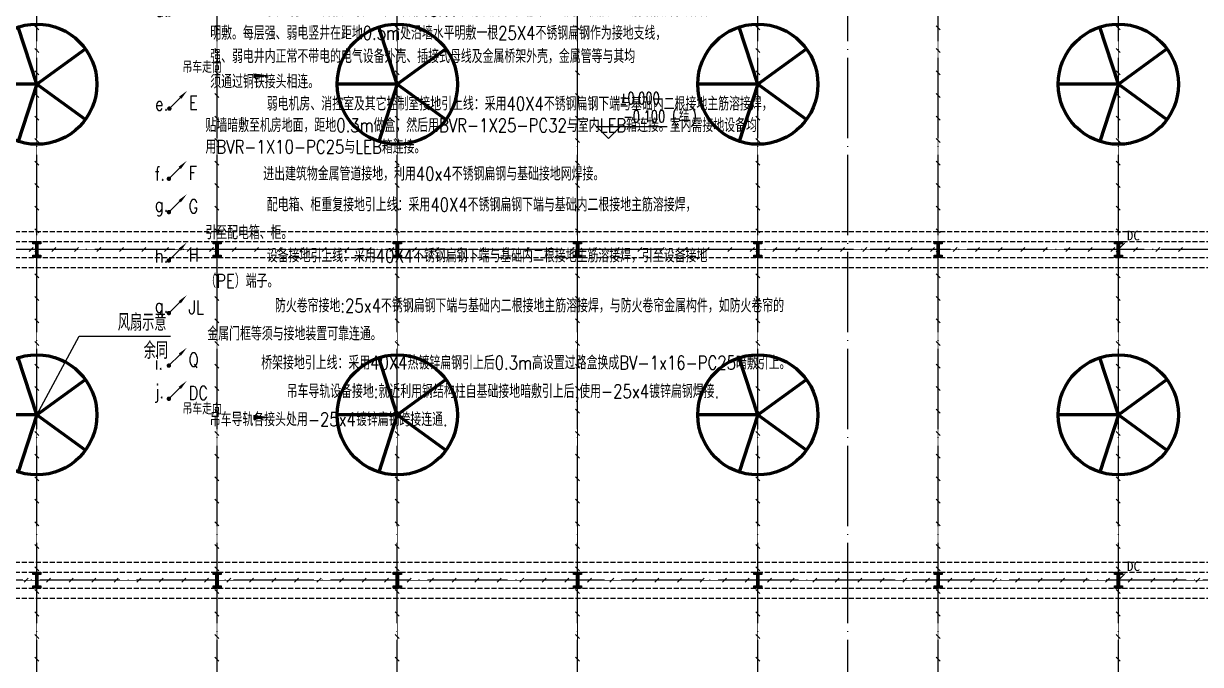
# Model space of a CAD drawing. Extents: x -1396510 to 1250330, y -1892470 to 1623980.
# Drawn here: x -192517 to -133755, y -1060315 to -1028334 of the extents above; entities that cross this region are included whole.
import ezdxf

# ---------------------------------------------------------------- set-up
doc = ezdxf.new("R2010")
doc.units = 0
doc.header["$LTSCALE"] = 1000
doc.header["$MEASUREMENT"] = 0
for name, pattern in [('CENTER2', [1.125, 0.75, -0.125, 0.125, -0.125]), ('DASH', [0.35, 0.25, -0.1]), ('DOTE', [2.42, 2, -0.2, 0.02, -0.2])]:
    doc.linetypes.add(name, pattern=pattern)
for name, color, linetype in [('A-AXIS-DOTE', 14, 'DOTE'), ('A-HATCH-2', 251, 'Continuous'), ('A-LIN-V', 9, 'Continuous'), ('A-WINDOW', 140, 'Continuous'), ('AS-COLN', 6, 'Continuous'), ('DIM_SYMB', 3, 'Continuous'), ('LWIRE', 4, 'Continuous'), ('SHTLN', 4, 'Continuous'), ('TEL_TEXT', 7, 'Continuous'), ('WIRE-接地', 4, 'Continuous'), ('建-标高', 3, 'Continuous'), ('建-箭头', 3, 'Continuous')]:
    doc.layers.add(name, color=color, linetype=linetype)
doc.layers.add('A-云线2', color=3, linetype='Continuous', plot=False)
doc.styles.add('_TCH_DIM', font='SIMPLEX', dxfattribs={"bigfont": 'GBCBIG'})
doc.styles.add('_TEL_DIM', font='SIMPLEX', dxfattribs={"width": 0.8, "height": 3.5, "bigfont": 'HZTXT'})
doc.styles.add('A-STANDARD', font='SIMPLEX', dxfattribs={"bigfont": 'GBCBIG'})
doc.styles.get("Standard").update_dxf_attribs({"font": 'gbenor.shx', "bigfont": 'gbcbig.shx'})
doc.styles.add('宋体', font='')
doc.styles.get('宋体').set_extended_font_data('SimSun')

# ---------------------------------------------------------------- blocks, each defined once
blk = doc.blocks.new('nt66')
at = {"layer": 'A-HATCH-2', "color": 8}
blk.add_lwpolyline([(-195840, 766870), (-195440, 766870), (-195440, 766758), (-195586, 766758), (-195586, 766182), (-195440, 766182), (-195440, 766070), (-195840, 766070), (-195840, 766182), (-195694, 766182), (-195694, 766758), (-195840, 766758)], close=True, dxfattribs=at)
at = {"layer": 'AS-COLN'}
blk.add_lwpolyline([(-195790, 766820), (-195490, 766820), (-195490, 766808), (-195636, 766808), (-195636, 766132), (-195490, 766132), (-195490, 766120), (-195790, 766120), (-195790, 766132), (-195644, 766132), (-195644, 766808), (-195790, 766808)], close=True, dxfattribs=at)
blk = doc.blocks.new('33333')
for p in [(3786, -93400), (12786, -93400), (21786, -93400), (30786, -93400), (39786, -93400), (48786, -93400), (57786, -93400), (3786, -109900), (12786, -109900), (21786, -109900), (30786, -109900), (39786, -109900), (48786, -109900), (57786, -109900)]:
    blk.add_blockref('nt66', p)
blk = doc.blocks.new('w42343')
at = {"layer": 'A-HATCH-2', "color": 8, "linetype": 'DASH'}
for p, q in [((-263654, 673970), (-128354, 673970)), ((-263654, 673470), (-128354, 673470)), ((-263654, 672670), (-128354, 672670)), ((-263654, 672170), (-128354, 672170)), ((-263654, 657470), (-128354, 657470)), ((-263654, 656970), (-128354, 656970)), ((-263654, 656170), (-128354, 656170)), ((-263654, 655670), (-128354, 655670))]:
    blk.add_line(p, q, dxfattribs=at)
blk = doc.blocks.new('w4324324')
at = {"layer": 'A-HATCH-2', "color": 0, "lineweight": 60}
for q in [(-1694760, 686605), (-1697614, 684532), (-1691907, 684532), (-1696524, 681178), (-1692997, 681178)]:
    blk.add_line((-1694760, 683605), q, dxfattribs=at)
blk.add_circle((-1694760, 683605), 3000, dxfattribs=at)
blk = doc.blocks.new('ner546')
at = {"layer": 'A-LIN-V', "color": 8}
for p in [(581780, -10744), (598280, -10744), (581780, -28744), (598280, -28744), (581780, -46744), (598280, -46744), (581780, -64744), (598280, -64744)]:
    blk.add_blockref('w4324324', p, dxfattribs=at)
blk = doc.blocks.new('世赫2#厂房一层0821')
at = {"layer": 'A-AXIS-DOTE', "color": 8, "ltscale": 2}
for p, q in [((93300, -87498.9), (93300, 6300)), ((102300, -87498.9), (102300, 6300)), ((111300, -87498.9), (111300, 6300)), ((120300, -87498.9), (120300, 6300)), ((129300, -87498.9), (129300, 6300)), ((133800, -87498.9), (133800, 6300)), ((138300, -87498.9), (138300, 6300)), ((147300, -87498.9), (147300, 6300)), ((163114.2, -49500), (-11095.8, -49500)), ((165204.2, -66000), (-11095.8, -66000))]:
    blk.add_line(p, q, dxfattribs=at)
at = {"layer": 'DIM_SYMB', "color": 8}
for p, q in [((93300, -57750), (95420, -53820)), ((95420, -53820), (99970, -53820))]:
    blk.add_line(p, q, dxfattribs=at)
at = {"layer": 'DIM_SYMB', "color": 8, "const_width": 100}
blk.add_lwpolyline([(93276.3, -57794, 1), (93323.7, -57706, 1)], format="xyb", close=True, dxfattribs=at)
at = {"layer": '建-标高', "color": 8}
for p, q in [((121847.8, -43960), (121247.8, -43360)), ((121247.8, -43360), (124767.8, -43360)), ((121847.8, -43960), (122447.8, -43360))]:
    blk.add_line(p, q, dxfattribs=at)
at = {"layer": '建-箭头', "color": 8}
for points in [[(98107.8, -40831.1, 0, 0, 0), (105007.8, -40831.1, 0, 240, 0), (104107.8, -40831.1, 0, 0, 0)], [(98107.8, -57876.1, 0, 0, 0), (105007.8, -57876.1, 0, 240, 0), (104107.8, -57876.1, 0, 0, 0)]]:
    blk.add_lwpolyline(points, format="xyseb", dxfattribs=at)
at = {"layer": 'A-LIN-V', "color": 8, "rotation": 90.00000000000001}
blk.add_blockref('ner546', (766160.7, 1055230), dxfattribs=at)
at = {"layer": 'A-WINDOW'}
for name in ['33333', 'w42343']:
    blk.add_blockref(name, (285154.2, -722570), dxfattribs=at)
at = {"layer": 'DIM_SYMB', "color": 7, "style": '_TCH_DIM'}
for s, p in [('风扇示意', (97343.1, -53557.5)), ('余同', (98637, -54957.5))]:
    blk.add_text(s, height=843.97, dxfattribs=at).set_placement(p)
at = {"layer": '建-标高', "color": 7, "style": 'A-STANDARD', "width": 0.705882}
for s, p in [('%%P0.000', (122387.8, -42240)), ('-0.100', (122587.8, -43150))]:
    blk.add_text(s, height=595, dxfattribs=at).set_placement(p)
at = {"layer": '建-标高', "color": 7, "style": 'A-STANDARD'}
blk.add_text('(结)', height=675.18, dxfattribs=at).set_placement((124967.8, -43150))
at = {"layer": '建-箭头', "color": 7, "style": 'A-STANDARD'}
for p in [(100570.1, -40684.2), (100570.1, -57729.2)]:
    blk.add_text('吊车走向', height=578.72, dxfattribs=at).set_placement(p)
blk = doc.blocks.new('$TelecSys$00000008')
blk.add_line((0.4, 0.4), (-0.4, -0.4))
blk = doc.blocks.new('$TelecSys$00000079')
for p, q in [((0.7, 0.7), (0, 0)), ((0.1, 0.1), (0.1, 0.1)), ((-0.1, -0.1), (-0.1, -0.1))]:
    blk.add_line(p, q)
at = {"const_width": 0.142}
blk.add_lwpolyline([(-0.07, 0, 1), (0.07, 0, 1)], format="xyb", close=True, dxfattribs=at)
blk.add_solid([(0.63, 0.77), (0.77, 0.63), (1.15, 1.15)])
at = {"width": 0.8, "flags": 9}
blk.add_attdef('A', (0, 0), '', height=0.00002, dxfattribs=at)
blk = doc.blocks.new('$TelecSys$00000081')
for p, q in [((0.104, 0.104), (0.104, 0.104)), ((-1.15, -1.15), (-0.55, -0.55)), ((-0.104, -0.104), (-0.104, -0.104))]:
    blk.add_line(p, q)
at = {"const_width": 0.142}
blk.add_lwpolyline([(0.071, 0, 1), (-0.071, 0, 1)], format="xyb", close=True, dxfattribs=at)
blk.add_solid([(-0.62, -0.48), (-0.48, -0.62), (-0.1, -0.1)])
at = {"width": 0.8, "flags": 9}
blk.add_attdef('A', (0, 0), '', height=0.00002, rotation=180, dxfattribs=at)
blk = doc.blocks.new('$TelecSys$00000080')
for p, q in [((-0.7, -0.7), (0, 0)), ((0.104, 0.104), (0.104, 0.104)), ((-0.104, -0.104), (-0.104, -0.104))]:
    blk.add_line(p, q)
at = {"const_width": 0.142}
blk.add_lwpolyline([(0.071, 0, 1), (-0.071, 0, 1)], format="xyb", close=True, dxfattribs=at)
blk.add_solid([(-0.63, -0.77), (-0.77, -0.63), (-1.15, -1.15)])
at = {"width": 0.8, "flags": 9}
blk.add_attdef('A', (0, 0), '', height=0.00002, rotation=180, dxfattribs=at)
blk = doc.blocks.new('世赫接触接地说明')
at = {"layer": 'LWIRE', "xscale": 777.14285712, "yscale": 777.14285712, "zscale": 777.14285712, "rotation": 180}
for name, p in [('$TelecSys$00000081', (1954, -18727)), ('$TelecSys$00000080', (1934, -23399)), ('$TelecSys$00000080', (1944, -25822)), ('$TelecSys$00000080', (1937, -29519)), ('$TelecSys$00000080', (1937, -34219)), ('$TelecSys$00000080', (1914, -37717)), ('$TelecSys$00000080', (1916, -39383)), ('$TelecSys$00000080', (1914, -41796)), ('$TelecSys$00000080', (1914, -44422)), ('$TelecSys$00000080', (1914, -47043)), ('$TelecSys$00000080', (1914, -48697))]:
    blk.add_blockref(name, p, dxfattribs=at)
at = {"layer": 'TEL_TEXT', "style": '_TEL_DIM', "width": 0.8}
for s, height, p in [('基础接地平面图说明：', 877.5, (1142, -2537)), ('1. 图中点划粗线表示接地装置，沉降缝处接地装置须做好跨接，做法如下：', 682.5, (1142, -3610)), ('（1）.接地极：利用建筑物基础底梁的上下两层钢筋中的两根主筋通长连接形成的基础接地网；', 682.5, (1142, -4775)), ('引下线对应的承台和桩内主筋应可靠焊接，用做垂直接地体。钢筋之间的连接', 682.5, (4836, -5950)), ('（除注明外）采用土建施工的绑扎法、螺丝、对焊或搭焊连接，构件之间必须', 682.5, (4836, -7040)), ('连接成电气通路。', 682.5, (4836, -8207)), ('（2）.测试点：引下线上端与接闪带焊接，下端与接地极焊接在底层距室外地面0.5米处设置墙', 682.5, (1142, -9310)), ('外接地检测点，做法参见国家建筑标准图集08D800-8《民用建筑电气设计与', 682.5, (4936, -10377)), ('施工－防雷与接地》114页。', 682.5, (4936, -11609)), ('（3）.室外接地凡焊接处均应刷沥青防腐。', 682.5, (1142, -12712)), ('2. 部分引下线在距室外地坪下0.8米处，采用40X4不锈钢扁钢与其焊接，并甩出1.5米待用。', 682.5, (1142, -13980)), ('3. 地梁不环通处，应增设接地导体与地梁钢筋焊接连通。当接地导体在基础底板内敷设时', 682.5, (1142, -15150)), ('采用40X4热镀锌扁钢，在土壤内敷设时采用40X4不锈钢扁钢。', 682.5, (1742, -16250)), ('4. 各种接地引线的做法规定如下：', 682.5, (1142, -17603)), ('a.            接闪引下线：带★号处为接闪测试点，距地0.5m，做法如下：', 680, (1243, -18825)), ('A', 680, (2933, -18776)), ('利用建筑物钢筋混凝土柱子或剪力墙内两根Φ16及以上主筋通长连接作为引下线，引下线间距不', 680, (1136, -19947)), ('大于25米。所有引下线与地下车库接地网可靠连接。钢筋之间的连接采用土建施工的绑扎法、螺', 680, (1184, -21000)), ('丝、对焊或搭焊连接，构件之间必须连接成电气通路。', 680, (1184, -22047)), ('b.            MEB接地引上线：采用两根40X4不锈钢扁钢下端与基础内二根接地主筋溶接焊，贴墙暗敷', 680, (1223, -23497)), ('B', 680, (2913, -23448)), ('至MEB端子箱，端子箱距地0.5m。', 680, (3974, -24663)), ('C', 680, (2923, -25870)), ('d.            强、弱电竖井接地引上线：采用40X4不锈钢扁钢下端与基础内二根接地主筋溶接焊，贴墙', 680, (1227, -29616)), ('D', 680, (2917, -29567)), ('明敷。每层强、弱电竖井在距地0.5m处沿墙水平明敷一根25X4不锈钢扁钢作为接地支线，', 680, (3978, -30782)), ('强、弱电井内正常不带电的电气设备外壳、插接式母线及金属桥架外壳，金属管等与其均', 680, (3978, -31948)), ('须通过铜铁接头相连。', 680, (3978, -33210)), ('e.            弱电机房、消控室及其它控制室接地引上线：采用40X4不锈钢扁钢下端与基础内二根接地主筋溶接焊，', 680, (1227, -34316)), ('E', 680, (2917, -34267)), ('贴墙暗敷至机房地面，距地0.3m做盒，然后用BVR-1X25-PC32与室内LEB箱连接。室内需接地设备均', 680, (3740, -35389)), ('用BVR-1X10-PC25与LEB箱连接。', 680, (3740, -36465)), ('f.            进出建筑物金属管道接地，利用40x4不锈钢扁钢与基础接地网焊接。', 680, (1204, -37810)), ('F', 680, (2893, -37766)), ('g.            配电箱、柜重复接地引上线：采用40X4不锈钢扁钢下端与基础内二根接地主筋溶接焊，', 680, (1205, -39351)), ('G', 680, (2895, -39432)), ('引至配电箱、柜。', 680, (3731, -40743)), ('h.            设备接地引上线：采用40X4不锈钢扁钢下端与基础内二根接地主筋溶接焊，引至设备接地', 680, (1204, -41894)), ('H', 680, (2893, -41844)), ('（PE）端子。', 680, (3729, -43156)), ('q.             防火卷帘接地:25x4不锈钢扁钢下端与基础内二根接地主筋溶接焊，与防火卷帘金属构件，如防火卷帘的', 680, (1204, -44389)), ('JL', 680, (2893, -44470)), ('金属门框等须与接地装置可靠连通。', 680, (3834, -45791)), ('Q', 680, (2893, -47092)), ('i.            桥架接地引上线：采用40X4热镀锌扁钢引上后0.3m高设置过路盒换成BV-1x16-PC25暗敷引上。', 680, (1204, -47238)), ('j.               吊车导轨设备接地:就近利用钢结构柱自基础接地暗敷引上后,使用-25x4镀锌扁钢焊接.', 680, (1204, -48664)), ('DC', 680, (2893, -48745)), ('吊车导轨各接头处用-25x4镀锌扁钢跨接连通.', 680, (3954, -50066))]:
    blk.add_text(s, height=height, dxfattribs=at).set_placement(p)
at = {"layer": 'TEL_TEXT', "color": 1, "style": '_TEL_DIM', "width": 0.8}
for s, p in [('c.            电梯机房接地引上线：采用40X4不锈钢扁钢下端与基础内二根接地主筋溶接焊，贴墙明敷', (1234, -25919)), ('至机房顶。机房和轿厢的电气设备、井道内的金属件与建筑物的用电设备应采用同一接地体。', (3985, -27121)), ('轿厢和金属件应采用等电位联结。当轿厢接地线采用电缆芯线时，不得少于2根。', (3985, -28210))]:
    blk.add_text(s, height=680, dxfattribs=at).set_placement(p)

msp = doc.modelspace()

# ---------------------------------------------------------------- linework, layer by layer
at = {"layer": 'WIRE-接地', "linetype": 'CENTER2', "const_width": 35}
for points in [[(-191858.2, -990110), (-191858.2, -1072610)], [(-182858.2, -1072610), (-182858.2, -990110)], [(-173858.2, -990110), (-173858.2, -1072610)], [(-164858.2, -1072610), (-164858.2, -990110)], [(-155858.2, -990110), (-155858.2, -1072610)], [(-146858.2, -1072610), (-146858.2, -990110)], [(-137858.2, -990110), (-137858.2, -1072610)], [(-280158.2, -1039610), (-128850.2, -1039610)], [(-285180, -1056110), (-128850.2, -1056110)]]:
    msp.add_lwpolyline(points, dxfattribs=at)

# ---------------------------------------------------------------- block references
at = {"layer": 'A-云线2'}
for name, p in [('世赫2#厂房一层0821', (-285154.2, -990110)), ('世赫接触接地说明', (-187174.2, -998360))]:
    msp.add_blockref(name, p, dxfattribs=at)
at = {"layer": 'LWIRE', "xscale": -350, "yscale": 350, "zscale": 350, "rotation": 270}
for p in [(-137858.2, -1039610), (-137850.2, -1056110)]:
    msp.add_blockref('$TelecSys$00000079', p, dxfattribs=at)
at = {"layer": 'SHTLN', "xscale": 250, "yscale": 250, "zscale": 250}
for p, rotation in [((-191858.2, -1028547.5), 270), ((-182858.2, -1028547.5), 90), ((-173858.2, -1028547.5), 269.9999999999997), ((-164858.2, -1028547.5), 89.99999999999997), ((-155858.2, -1028547.5), 269.9999999999999), ((-146858.2, -1028547.5), 89.99999999999997), ((-137858.2, -1028547.5), 269.9999999999997), ((-191858.2, -1029672.5), 270), ((-182858.2, -1029672.5), 90), ((-173858.2, -1029672.5), 269.9999999999997), ((-164858.2, -1029672.5), 89.99999999999997), ((-155858.2, -1029672.5), 269.9999999999999), ((-146858.2, -1029672.5), 89.99999999999997), ((-137858.2, -1029672.5), 269.9999999999997), ((-191858.2, -1030797.5), 270), ((-182858.2, -1030797.5), 90), ((-173858.2, -1030797.5), 269.9999999999997), ((-164858.2, -1030797.5), 89.99999999999997), ((-155858.2, -1030797.5), 269.9999999999999), ((-146858.2, -1030797.5), 89.99999999999997), ((-137858.2, -1030797.5), 269.9999999999997), ((-191858.2, -1031922.5), 270), ((-182858.2, -1031922.5), 90), ((-173858.2, -1031922.5), 269.9999999999997), ((-164858.2, -1031922.5), 89.99999999999997), ((-155858.2, -1031922.5), 269.9999999999999), ((-146858.2, -1031922.5), 89.99999999999997), ((-137858.2, -1031922.5), 269.9999999999997), ((-191858.2, -1033047.5), 270), ((-182858.2, -1033047.5), 90), ((-173858.2, -1033047.5), 269.9999999999997), ((-164858.2, -1033047.5), 89.99999999999997), ((-155858.2, -1033047.5), 269.9999999999999), ((-146858.2, -1033047.5), 89.99999999999997), ((-137858.2, -1033047.5), 269.9999999999997), ((-191858.2, -1034172.5), 270), ((-182858.2, -1034172.5), 90), ((-173858.2, -1034172.5), 269.9999999999997), ((-164858.2, -1034172.5), 89.99999999999997), ((-155858.2, -1034172.5), 269.9999999999999), ((-146858.2, -1034172.5), 89.99999999999997), ((-137858.2, -1034172.5), 269.9999999999997), ((-191858.2, -1035297.5), 270), ((-182858.2, -1035297.5), 90), ((-173858.2, -1035297.5), 269.9999999999997), ((-164858.2, -1035297.5), 89.99999999999997), ((-155858.2, -1035297.5), 269.9999999999999), ((-146858.2, -1035297.5), 89.99999999999997), ((-137858.2, -1035297.5), 269.9999999999997), ((-191858.2, -1036422.5), 270), ((-182858.2, -1036422.5), 90), ((-173858.2, -1036422.5), 269.9999999999997), ((-164858.2, -1036422.5), 89.99999999999997), ((-155858.2, -1036422.5), 269.9999999999999), ((-146858.2, -1036422.5), 89.99999999999997), ((-137858.2, -1036422.5), 269.9999999999997), ((-191858.2, -1037547.5), 270), ((-182858.2, -1037547.5), 90), ((-173858.2, -1037547.5), 269.9999999999997), ((-164858.2, -1037547.5), 89.99999999999997), ((-155858.2, -1037547.5), 269.9999999999999), ((-146858.2, -1037547.5), 89.99999999999997), ((-137858.2, -1037547.5), 269.9999999999997), ((-191858.2, -1038672.5), 270), ((-182858.2, -1038672.5), 90), ((-173858.2, -1038672.5), 269.9999999999997), ((-164858.2, -1038672.5), 89.99999999999997), ((-155858.2, -1038672.5), 269.9999999999999), ((-146858.2, -1038672.5), 89.99999999999997), ((-137858.2, -1038672.5), 269.9999999999997), ((-191858.2, -1039797.5), 270), ((-182858.2, -1039797.5), 90), ((-173858.2, -1039797.5), 269.9999999999997), ((-164858.2, -1039797.5), 89.99999999999997), ((-155858.2, -1039797.5), 269.9999999999999), ((-146858.2, -1039797.5), 89.99999999999997), ((-137858.2, -1039797.5), 269.9999999999997), ((-191858.2, -1040922.5), 270), ((-182858.2, -1040922.5), 90), ((-173858.2, -1040922.5), 269.9999999999997), ((-164858.2, -1040922.5), 89.99999999999997), ((-155858.2, -1040922.5), 269.9999999999999), ((-146858.2, -1040922.5), 89.99999999999997), ((-137858.2, -1040922.5), 269.9999999999997), ((-191858.2, -1042047.5), 270), ((-182858.2, -1042047.5), 90), ((-173858.2, -1042047.5), 269.9999999999997), ((-164858.2, -1042047.5), 89.99999999999997), ((-155858.2, -1042047.5), 269.9999999999999), ((-146858.2, -1042047.5), 89.99999999999997), ((-137858.2, -1042047.5), 269.9999999999997), ((-191858.2, -1043172.5), 270), ((-182858.2, -1043172.5), 90), ((-173858.2, -1043172.5), 269.9999999999997), ((-164858.2, -1043172.5), 89.99999999999997), ((-155858.2, -1043172.5), 269.9999999999999), ((-146858.2, -1043172.5), 89.99999999999997), ((-137858.2, -1043172.5), 269.9999999999997), ((-191858.2, -1044297.5), 270), ((-182858.2, -1044297.5), 90), ((-173858.2, -1044297.5), 269.9999999999997), ((-164858.2, -1044297.5), 89.99999999999997), ((-155858.2, -1044297.5), 269.9999999999999), ((-146858.2, -1044297.5), 89.99999999999997), ((-137858.2, -1044297.5), 269.9999999999997), ((-191858.2, -1045422.5), 270), ((-182858.2, -1045422.5), 90), ((-173858.2, -1045422.5), 269.9999999999997), ((-164858.2, -1045422.5), 89.99999999999997), ((-155858.2, -1045422.5), 269.9999999999999), ((-146858.2, -1045422.5), 89.99999999999997), ((-137858.2, -1045422.5), 269.9999999999997), ((-191858.2, -1046547.5), 270), ((-182858.2, -1046547.5), 90), ((-173858.2, -1046547.5), 269.9999999999997), ((-164858.2, -1046547.5), 89.99999999999997), ((-155858.2, -1046547.5), 269.9999999999999), ((-146858.2, -1046547.5), 89.99999999999997), ((-137858.2, -1046547.5), 269.9999999999997), ((-191858.2, -1047672.5), 270), ((-182858.2, -1047672.5), 90), ((-173858.2, -1047672.5), 269.9999999999997), ((-164858.2, -1047672.5), 89.99999999999997), ((-155858.2, -1047672.5), 269.9999999999999), ((-146858.2, -1047672.5), 89.99999999999997), ((-137858.2, -1047672.5), 269.9999999999997), ((-191858.2, -1048797.5), 270), ((-182858.2, -1048797.5), 90), ((-173858.2, -1048797.5), 269.9999999999997), ((-164858.2, -1048797.5), 89.99999999999997), ((-155858.2, -1048797.5), 269.9999999999999), ((-146858.2, -1048797.5), 89.99999999999997), ((-137858.2, -1048797.5), 269.9999999999997), ((-191858.2, -1049922.5), 270), ((-182858.2, -1049922.5), 90), ((-173858.2, -1049922.5), 269.9999999999997), ((-164858.2, -1049922.5), 89.99999999999997), ((-155858.2, -1049922.5), 269.9999999999999), ((-146858.2, -1049922.5), 89.99999999999997), ((-137858.2, -1049922.5), 269.9999999999997), ((-191858.2, -1051047.5), 270), ((-182858.2, -1051047.5), 90), ((-173858.2, -1051047.5), 269.9999999999997), ((-164858.2, -1051047.5), 89.99999999999997), ((-155858.2, -1051047.5), 269.9999999999999), ((-146858.2, -1051047.5), 89.99999999999997), ((-137858.2, -1051047.5), 269.9999999999997), ((-191858.2, -1052172.5), 270), ((-182858.2, -1052172.5), 90), ((-173858.2, -1052172.5), 269.9999999999997), ((-164858.2, -1052172.5), 89.99999999999997), ((-155858.2, -1052172.5), 269.9999999999999), ((-146858.2, -1052172.5), 89.99999999999997), ((-137858.2, -1052172.5), 269.9999999999997), ((-191858.2, -1053297.5), 270), ((-182858.2, -1053297.5), 90), ((-173858.2, -1053297.5), 269.9999999999997), ((-164858.2, -1053297.5), 89.99999999999997), ((-155858.2, -1053297.5), 269.9999999999999), ((-146858.2, -1053297.5), 89.99999999999997), ((-137858.2, -1053297.5), 269.9999999999997), ((-191858.2, -1054422.5), 270), ((-182858.2, -1054422.5), 90), ((-173858.2, -1054422.5), 269.9999999999997), ((-164858.2, -1054422.5), 89.99999999999997), ((-155858.2, -1054422.5), 269.9999999999999), ((-146858.2, -1054422.5), 89.99999999999997), ((-137858.2, -1054422.5), 269.9999999999997), ((-191858.2, -1055547.5), 270), ((-182858.2, -1055547.5), 90), ((-173858.2, -1055547.5), 269.9999999999997), ((-164858.2, -1055547.5), 89.99999999999997), ((-155858.2, -1055547.5), 269.9999999999999), ((-146858.2, -1055547.5), 89.99999999999997), ((-137858.2, -1055547.5), 269.9999999999997), ((-192390.1, -1056110), 359.9999998563096), ((-191265.1, -1056110), 359.9999998563096), ((-190140.1, -1056110), 359.9999998563096), ((-189015.1, -1056110), 359.9999998563096), ((-187890.1, -1056110), 359.9999998563096), ((-186765.1, -1056110), 359.9999998563096), ((-185640.1, -1056110), 359.9999998563096), ((-184515.1, -1056110), 359.9999998563096), ((-183390.1, -1056110), 359.9999998563096), ((-182265.1, -1056110), 359.9999998563096), ((-181140.1, -1056110), 359.9999998563096), ((-180015.1, -1056110), 359.9999998563096), ((-178890.1, -1056110), 359.9999998563096), ((-177765.1, -1056110), 359.9999998563096), ((-176640.1, -1056110), 359.9999998563096), ((-175515.1, -1056110), 359.9999998563096), ((-174390.1, -1056110), 359.9999998563096), ((-173265.1, -1056110), 359.9999998563096), ((-172140.1, -1056110), 359.9999998563096), ((-171015.1, -1056110), 359.9999998563096), ((-169890.1, -1056110), 359.9999998563096), ((-168765.1, -1056110), 359.9999998563096), ((-167640.1, -1056110), 359.9999998563096), ((-166515.1, -1056110), 359.9999998563096), ((-165390.1, -1056110), 359.9999998563096), ((-164265.1, -1056110), 359.9999998563096), ((-163140.1, -1056110), 359.9999998563096), ((-162015.1, -1056110), 359.9999998563096), ((-160890.1, -1056110), 359.9999998563096), ((-159765.1, -1056110), 359.9999998563096), ((-158640.1, -1056110), 359.9999998563096), ((-157515.1, -1056110), 359.9999998563096), ((-156390.1, -1056110), 359.9999998563096), ((-155265.1, -1056110), 359.9999998563096), ((-154140.1, -1056110), 359.9999998563096), ((-153015.1, -1056110), 359.9999998563096), ((-151890.1, -1056110), 359.9999998563096), ((-150765.1, -1056110), 359.9999998563096), ((-149640.1, -1056110), 359.9999998563096), ((-148515.1, -1056110), 359.9999998563096), ((-147390.1, -1056110), 359.9999998563096), ((-146265.1, -1056110), 359.9999998563096), ((-145140.1, -1056110), 359.9999998563096), ((-144015.1, -1056110), 359.9999998563096), ((-142890.1, -1056110), 359.9999998563096), ((-141765.1, -1056110), 359.9999998563096), ((-140640.1, -1056110), 359.9999998563096), ((-139515.1, -1056110), 359.9999998563096), ((-138390.1, -1056110), 359.9999998563096), ((-137265.1, -1056110), 359.9999998563096), ((-136140.1, -1056110), 359.9999998563096), ((-135015.1, -1056110), 359.9999998563096), ((-133890.1, -1056110), 359.9999998563096), ((-191858.2, -1056672.5), 270), ((-182858.2, -1056672.5), 90), ((-173858.2, -1056672.5), 269.9999999999997), ((-164858.2, -1056672.5), 89.99999999999997), ((-155858.2, -1056672.5), 269.9999999999999), ((-146858.2, -1056672.5), 89.99999999999997), ((-137858.2, -1056672.5), 269.9999999999997), ((-191858.2, -1057797.5), 270), ((-182858.2, -1057797.5), 90), ((-173858.2, -1057797.5), 269.9999999999997), ((-164858.2, -1057797.5), 89.99999999999997), ((-155858.2, -1057797.5), 269.9999999999999), ((-146858.2, -1057797.5), 89.99999999999997), ((-137858.2, -1057797.5), 269.9999999999997), ((-191858.2, -1058922.5), 270), ((-182858.2, -1058922.5), 90), ((-173858.2, -1058922.5), 269.9999999999997), ((-164858.2, -1058922.5), 89.99999999999997), ((-155858.2, -1058922.5), 269.9999999999999), ((-146858.2, -1058922.5), 89.99999999999997), ((-137858.2, -1058922.5), 269.9999999999997), ((-191858.2, -1060047.5), 270), ((-182858.2, -1060047.5), 90), ((-173858.2, -1060047.5), 269.9999999999997), ((-164858.2, -1060047.5), 89.99999999999997), ((-155858.2, -1060047.5), 269.9999999999999), ((-146858.2, -1060047.5), 89.99999999999997), ((-137858.2, -1060047.5), 269.9999999999997)]:
    msp.add_blockref('$TelecSys$00000008', p, dxfattribs=dict(at, rotation=rotation))
for p in [(-192129.2, -1039610), (-191004.2, -1039610), (-189879.2, -1039610), (-188754.2, -1039610), (-187629.2, -1039610), (-186504.2, -1039610), (-185379.2, -1039610), (-184254.2, -1039610), (-183129.2, -1039610), (-182004.2, -1039610), (-180879.2, -1039610), (-179754.2, -1039610), (-178629.2, -1039610), (-177504.2, -1039610), (-176379.2, -1039610), (-175254.2, -1039610), (-174129.2, -1039610), (-173004.2, -1039610), (-171879.2, -1039610), (-170754.2, -1039610), (-169629.2, -1039610), (-168504.2, -1039610), (-167379.2, -1039610), (-166254.2, -1039610), (-165129.2, -1039610), (-164004.2, -1039610), (-162879.2, -1039610), (-161754.2, -1039610), (-160629.2, -1039610), (-159504.2, -1039610), (-158379.2, -1039610), (-157254.2, -1039610), (-156129.2, -1039610), (-155004.2, -1039610), (-153879.2, -1039610), (-152754.2, -1039610), (-151629.2, -1039610), (-150504.2, -1039610), (-149379.2, -1039610), (-148254.2, -1039610), (-147129.2, -1039610), (-146004.2, -1039610), (-144879.2, -1039610), (-143754.2, -1039610), (-142629.2, -1039610), (-141504.2, -1039610), (-140379.2, -1039610), (-139254.2, -1039610), (-138129.2, -1039610), (-137004.2, -1039610), (-135879.2, -1039610), (-134754.2, -1039610)]:
    msp.add_blockref('$TelecSys$00000008', p, dxfattribs=at)

# ---------------------------------------------------------------- texts
at = {"layer": 'TEL_TEXT', "style": '宋体'}
for p in [(-137431.8, -1039152.1), (-137423.8, -1055652.1)]:
    msp.add_text('DC', height=478.48, dxfattribs=at).set_placement(p)

doc.saveas('drawing.dxf')
